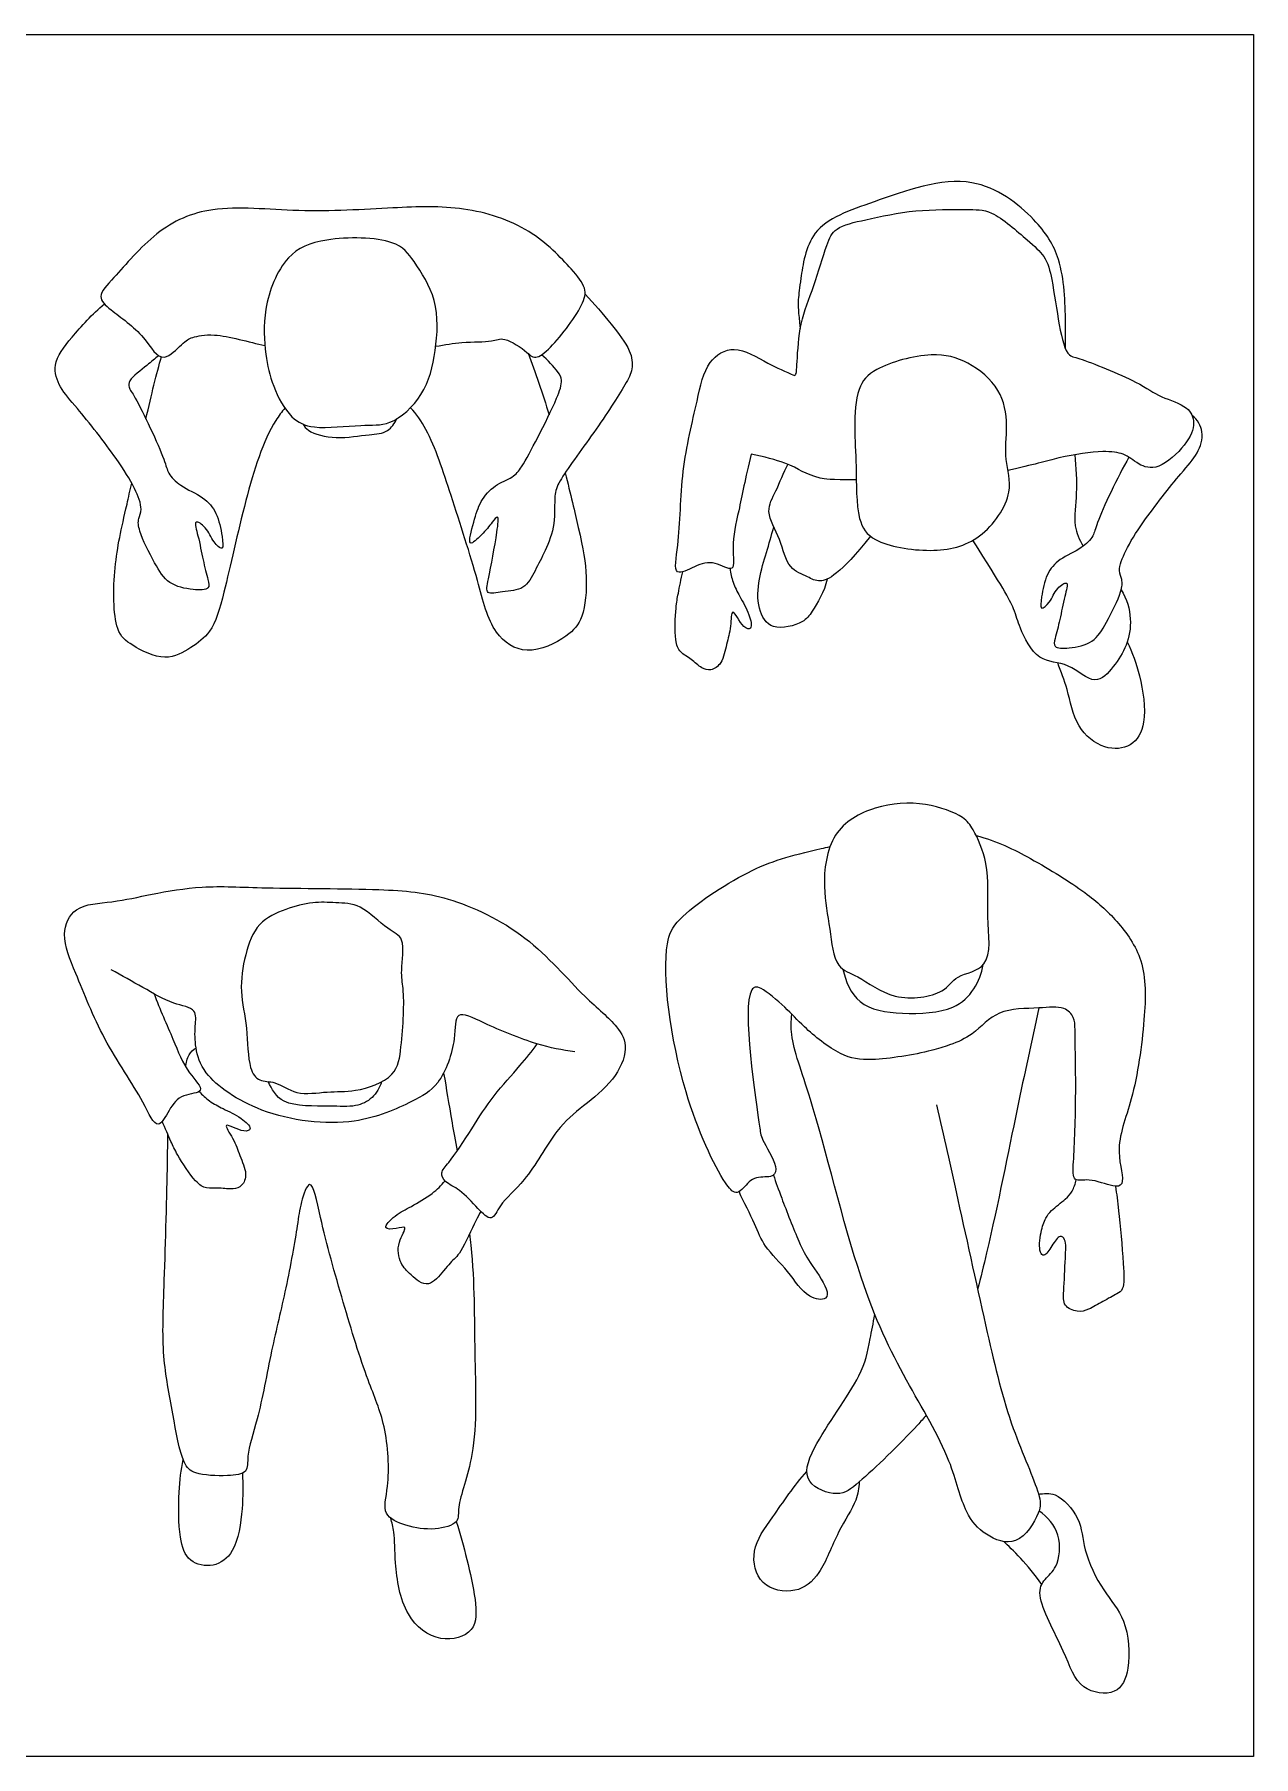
# Model space of a CAD drawing. Header units: millimetres. Extents: x 1029 to 1042.4, y 847.5 to 858.9.
# Drawn here: x 1031.117 to 1032.683, y 856.697 to 858.909 of the extents above; entities that cross this region are included whole.
import ezdxf

# ---------------------------------------------------------------- set-up
doc = ezdxf.new("R2010")
doc.units = ezdxf.units.MM
doc.layers.add('AG-PEOPLE', color=7, linetype='Continuous', true_color=0x66ccff)
doc.layers.add('X-VPRT', color=6, linetype='Continuous', true_color=0xff00ff)

msp = doc.modelspace()

# ---------------------------------------------------------------- linework, layer by layer
at = {"layer": 'AG-PEOPLE'}
for points, knots in [([(1032.4409, 858.506), (1032.4412, 858.517), (1032.4412, 858.5512), (1032.4388, 858.6193), (1032.4043, 858.6733), (1032.3195, 858.7399), (1032.1974, 858.6946), (1032.1109, 858.6659), (1032.101, 858.5953), (1032.0969, 858.5653), (1032.0977, 858.554), (1032.1004, 858.5318)], [0.165501, 0.165501, 0.165501, 0.165501, 0.412344, 0.943751, 1.357516, 1.849175, 2.445436, 2.932905, 3.346264, 3.647746, 4.039868, 4.039868, 4.039868, 4.039868]), ([(1031.6321, 858.5089), (1031.6436, 858.5111), (1031.671, 858.5153), (1031.7034, 858.5139), (1031.7205, 858.5222), (1031.7496, 858.5018), (1031.7588, 858.4917), (1031.7801, 858.5044), (1031.8218, 858.5594), (1031.8264, 858.5842), (1031.8048, 858.6108), (1031.7539, 858.6633), (1031.667, 858.6904), (1031.5763, 858.687), (1031.457, 858.6795), (1031.3463, 858.6929), (1031.2725, 858.6599), (1031.2217, 858.5992), (1031.1956, 858.5732), (1031.2165, 858.5534), (1031.2589, 858.5246), (1031.2785, 858.4833), (1031.3097, 858.5157), (1031.3174, 858.5201), (1031.3486, 858.5273), (1031.3924, 858.5144), (1031.4128, 858.5098)], [0.204874, 0.204874, 0.204874, 0.204874, 0.47385, 0.848606, 1.100796, 1.450919, 1.657554, 1.933925, 2.443884, 2.733444, 3.067671, 3.585155, 4.158408, 4.738752, 5.408274, 6.048292, 6.580826, 7.104775, 7.431857, 7.714541, 8.16433, 8.54403, 8.817538, 9.127803, 9.45951, 9.944338, 9.944338, 9.944338, 9.944338]), ([(1032.0372, 858.3704), (1032.0297, 858.339), (1032.022, 858.2979), (1032.011, 858.2548), (1032.0186, 858.2151), (1031.9892, 858.2346), (1031.9663, 858.2275), (1031.9354, 858.2105), (1031.9464, 858.2611), (1031.946, 858.3488), (1031.9677, 858.4355), (1031.9785, 858.4898), (1032.0166, 858.513), (1032.0555, 858.4877), (1032.0812, 858.4764), (1032.0928, 858.4714), (1032.0954, 858.471), (1032.0962, 858.4892), (1032.0997, 858.5433), (1032.1172, 858.5811), (1032.133, 858.6376), (1032.145, 858.6631), (1032.1871, 858.6718), (1032.2474, 858.6856), (1032.3131, 858.6839), (1032.335, 858.685), (1032.3462, 858.6799), (1032.3607, 858.6732), (1032.3923, 858.6447), (1032.4167, 858.6241), (1032.4288, 858.5751), (1032.4357, 858.4967), (1032.4567, 858.495), (1032.5357, 858.4636), (1032.5602, 858.4435), (1032.5986, 858.4332), (1032.609, 858.4099), (1032.5982, 858.3835), (1032.5591, 858.3473), (1032.53, 858.3588), (1032.5198, 858.371), (1032.4886, 858.3755), (1032.4379, 858.368), (1032.3995, 858.3566), (1032.3671, 858.3495)], [0, 0, 0, 0, 0.413937, 0.775728, 1.042098, 1.287344, 1.556572, 1.804613, 2.109866, 2.617348, 3.116119, 3.493825, 3.802036, 4.158012, 4.429723, 4.429723, 4.429723, 4.722339, 5.115045, 5.562087, 5.965668, 6.229133, 6.559567, 6.988484, 7.414819, 7.720548, 7.720548, 7.720548, 8.121034, 8.423966, 8.789824, 9.93816, 10.187844, 10.671624, 11.017767, 11.336032, 11.579144, 11.867888, 12.156005, 12.438791, 12.823163, 13.120628, 13.520617, 13.832267, 13.832267, 13.832267, 13.832267]), ([(1031.5759, 858.642), (1031.5905, 858.6369), (1031.6053, 858.6175), (1031.6368, 858.5678), (1031.6332, 858.5032), (1031.6203, 858.4472), (1031.5756, 858.4056), (1031.5365, 858.4091), (1031.475, 858.401), (1031.444, 858.4164), (1031.4213, 858.4585), (1031.4129, 858.4993), (1031.409, 858.5565), (1031.4358, 858.6271), (1031.4888, 858.6499), (1031.5555, 858.6491), (1031.5759, 858.642)], [0, 0, 0, 0, 0.348735, 0.79416, 1.282896, 1.747594, 2.166166, 2.494563, 2.907986, 3.218233, 3.617841, 4.011828, 4.475153, 4.981928, 5.389225, 5.878868, 5.878868, 5.878868, 5.878868]), ([(1031.8239, 858.5759), (1031.8359, 858.5638), (1031.8566, 858.5383), (1031.8831, 858.5055), (1031.8861, 858.479), (1031.8745, 858.4572), (1031.8364, 858.3981), (1031.7906, 858.3379), (1031.7837, 858.317), (1031.7865, 858.2802), (1031.7732, 858.2463), (1031.76, 858.2215), (1031.7467, 858.1949), (1031.7193, 858.195), (1031.6952, 858.1884), (1031.7007, 858.2132), (1031.7106, 858.2657), (1031.7138, 858.2948), (1031.7034, 858.281), (1031.693, 858.2681), (1031.6708, 858.2471), (1031.6819, 858.2859), (1031.6884, 858.3096), (1031.7073, 858.3314), (1031.7314, 858.3398), (1031.7442, 858.355), (1031.7631, 858.3916), (1031.7875, 858.4396), (1031.7958, 858.4652), (1031.7895, 858.4759), (1031.7765, 858.4913), (1031.7679, 858.4979)], [0, 0, 0, 0, 0.434902, 0.82706, 1.121336, 1.410763, 1.930569, 2.460421, 2.73873, 3.098269, 3.466453, 3.793637, 4.106657, 4.421529, 4.68229, 4.936424, 5.41208, 5.67908, 5.865197, 6.146226, 6.400359, 6.714584, 7.025985, 7.33758, 7.625979, 7.88632, 8.298988, 8.759571, 9.058119, 9.266495, 9.554325, 9.554325, 9.554325, 9.554325]), ([(1031.276, 858.497), (1031.271, 858.4929), (1031.2626, 858.4848), (1031.237, 858.4665), (1031.2377, 858.455), (1031.2476, 858.4429), (1031.285, 858.3637), (1031.2873, 858.3462), (1031.3043, 858.3281), (1031.3342, 858.3163), (1031.352, 858.2953), (1031.3576, 858.2672), (1031.3603, 858.2444), (1031.3447, 858.2584), (1031.3393, 858.2756), (1031.3197, 858.2884), (1031.3282, 858.2625), (1031.3326, 858.2352), (1031.3394, 858.2106), (1031.3428, 858.1957), (1031.3188, 858.1957), (1031.2875, 858.2025), (1031.2709, 858.2301), (1031.2507, 858.2699), (1031.2493, 858.2875), (1031.2565, 858.3001), (1031.2448, 858.3293), (1031.2228, 858.3651), (1031.1727, 858.4292), (1031.1493, 858.4541), (1031.1382, 858.4871), (1031.1635, 858.5196), (1031.1909, 858.5504), (1031.2066, 858.5635)], [0, 0, 0, 0, 0.26821, 0.59922, 0.776285, 1.018832, 1.585191, 1.85193, 2.136696, 2.481914, 2.794862, 3.132441, 3.366034, 3.582307, 3.865174, 4.089694, 4.345009, 4.687444, 4.997927, 5.195328, 5.460984, 5.801919, 6.145796, 6.553059, 6.798779, 7.013032, 7.33368, 7.744063, 8.291761, 8.653624, 8.979813, 9.372596, 9.794065, 9.794065, 9.794065, 9.794065]), ([(1031.2599, 858.4156), (1031.2635, 858.4314), (1031.2709, 858.463), (1031.2767, 858.4845), (1031.2798, 858.4953)], [11.1864893, 11.1864893, 11.1864893, 11.1864893, 11.4168935, 11.6758031, 11.6758031, 11.6758031, 11.6758031]), ([(1032.3157, 858.4871), (1032.3305, 858.4791), (1032.3597, 858.4553), (1032.3677, 858.4074), (1032.3613, 858.3629), (1032.3772, 858.3204), (1032.3337, 858.2564), (1032.2697, 858.242), (1032.194, 858.2549), (1032.1718, 858.2865), (1032.1728, 858.3562), (1032.1693, 858.4029), (1032.1721, 858.4556), (1032.1963, 858.4835), (1032.2698, 858.5032), (1032.3013, 858.4948), (1032.3157, 858.4871)], [0, 0, 0, 0, 0.409, 0.795559, 1.171772, 1.539262, 2.006383, 2.467158, 2.947811, 3.27918, 3.742893, 4.147305, 4.543176, 4.875894, 5.358114, 5.75245, 5.75245, 5.75245, 5.75245]), ([(1031.4385, 858.4295), (1031.4343, 858.4248), (1031.4128, 858.3955), (1031.3864, 858.3111), (1031.3621, 858.1967), (1031.3458, 858.1416), (1031.3182, 858.1215), (1031.2846, 858.1024), (1031.2415, 858.1243), (1031.2173, 858.1438), (1031.218, 858.2316), (1031.2296, 858.279), (1031.2395, 858.3237), (1031.2416, 858.3332)], [6.231878, 6.231878, 6.231878, 6.231878, 6.371923, 7.00991, 7.679362, 8.125295, 8.467731, 8.830933, 9.234738, 9.561575, 10.099514, 10.655384, 10.7969, 10.7969, 10.7969, 10.7969]), ([(1031.4617, 858.4088), (1031.4634, 858.406), (1031.4705, 858.3971), (1031.5055, 858.3885), (1031.5454, 858.3962), (1031.57, 858.3966), (1031.5794, 858.4097), (1031.5822, 858.4158)], [0.080384, 0.080384, 0.080384, 0.080384, 0.210319, 0.527254, 0.86581, 1.122555, 1.32355, 1.32355, 1.32355, 1.32355]), ([(1031.7984, 858.3464), (1031.8052, 858.3196), (1031.8196, 858.2587), (1031.8275, 858.2174), (1031.8236, 858.1601), (1031.8017, 858.1347), (1031.7487, 858.1092), (1031.7023, 858.1398), (1031.6866, 858.2107), (1031.652, 858.3162), (1031.6277, 858.3918), (1031.6077, 858.422), (1031.5997, 858.4299)], [0.601765, 0.601765, 0.601765, 0.601765, 0.92858, 1.418187, 1.851344, 2.198805, 2.641713, 3.053964, 3.564983, 4.215687, 4.795488, 5.059583, 5.059583, 5.059583, 5.059583]), ([(1032.5225, 858.3663), (1032.5081, 858.3414), (1032.4802, 858.2823), (1032.478, 858.2656), (1032.4617, 858.2481), (1032.4329, 858.2368), (1032.4157, 858.2165), (1032.4104, 858.1895), (1032.4078, 858.1676), (1032.4227, 858.181), (1032.4279, 858.1976), (1032.4468, 858.2099), (1032.4387, 858.1849), (1032.4344, 858.1586), (1032.4279, 858.135), (1032.4246, 858.1207), (1032.4477, 858.1207), (1032.4778, 858.1272), (1032.4938, 858.1538), (1032.5133, 858.1921), (1032.5146, 858.2091), (1032.5077, 858.2211), (1032.5189, 858.2492), (1032.5401, 858.2837), (1032.5884, 858.3455), (1032.6109, 858.3694), (1032.6204, 858.3977), (1032.6107, 858.4144), (1032.6036, 858.4202)], [0.896518, 0.896518, 0.896518, 0.896518, 1.471289, 1.74199, 2.030985, 2.38133, 2.698927, 3.041519, 3.278581, 3.498067, 3.785136, 4.01299, 4.272097, 4.619618, 4.934712, 5.135046, 5.404646, 5.750646, 6.09963, 6.512942, 6.762311, 6.979747, 7.305157, 7.721635, 8.277467, 8.644706, 8.975739, 9.25412, 9.25412, 9.25412, 9.25412]), ([(1032.1723, 858.3372), (1032.1387, 858.3372), (1032.1082, 858.3421), (1032.0957, 858.3559), (1032.054, 858.367), (1032.0372, 858.3704)], [6.9989274, 6.9989274, 6.9989274, 6.9989274, 7.1064129, 7.473494, 7.6855478, 7.6855478, 7.6855478, 7.6855478]), ([(1032.4531, 858.3696), (1032.4543, 858.3531), (1032.457, 858.3205), (1032.4499, 858.2818), (1032.4585, 858.2605), (1032.4638, 858.2521)], [0, 0, 0, 0, 0.3738784, 0.7168698, 0.9543983, 0.9543983, 0.9543983, 0.9543983]), ([(1032.1906, 858.2648), (1032.1509, 858.2157), (1032.1255, 858.203), (1032.1103, 858.2135), (1032.083, 858.223), (1032.0761, 858.2614), (1032.0541, 858.2964), (1032.0702, 858.3232), (1032.0789, 858.3467), (1032.0849, 858.3579)], [0, 0, 0, 0, 0.323947, 0.543521, 0.81051, 1.135685, 1.464957, 1.745477, 2.073659, 2.073659, 2.073659, 2.073659]), ([(1032.135, 858.2098), (1032.1313, 858.1938), (1032.1157, 858.1679), (1032.1053, 858.1535), (1032.0623, 858.1412), (1032.0445, 858.1726), (1032.0462, 858.2101), (1032.0573, 858.2439), (1032.0632, 858.2657), (1032.0664, 858.2765)], [0.013069, 0.013069, 0.013069, 0.013069, 0.357453, 0.589624, 0.91301, 1.201066, 1.525325, 1.84263, 2.150628, 2.150628, 2.150628, 2.150628]), ([(1032.5126, 858.1962), (1032.5199, 858.1843), (1032.5272, 858.1584), (1032.5207, 858.1242), (1032.5042, 858.098), (1032.4785, 858.0703), (1032.4454, 858.1047), (1032.4044, 858.1015), (1032.3812, 858.1477), (1032.3762, 858.1716), (1032.3598, 858.2005), (1032.3222, 858.2597)], [1.491604, 1.491604, 1.491604, 1.491604, 1.805587, 2.11675, 2.417848, 2.704138, 3.034123, 3.361871, 3.716667, 3.990106, 4.357548, 4.357548, 4.357548, 4.357548]), ([(1032.0102, 858.2234), (1032.0109, 858.2174), (1032.0135, 858.2052), (1032.0227, 858.1872), (1032.0348, 858.1664), (1032.0398, 858.1442), (1032.0257, 858.1467), (1032.0115, 858.1788), (1032.0117, 858.1461), (1032.0054, 858.1271), (1032.001, 858.1016), (1031.9859, 858.0915), (1031.973, 858.0949), (1031.9609, 858.1075), (1031.945, 858.1155), (1031.9387, 858.132), (1031.9402, 858.1734), (1031.9436, 858.191), (1031.9473, 858.2102), (1031.9495, 858.2193)], [0, 0, 0, 0, 0.221769, 0.45496, 0.721564, 0.938194, 1.092757, 1.343122, 1.56521, 1.821297, 2.079437, 2.285205, 2.464252, 2.681799, 2.894612, 3.107937, 3.438717, 3.669189, 3.945086, 3.945086, 3.945086, 3.945086]), ([(1032.5203, 858.1291), (1032.5271, 858.1153), (1032.5376, 858.0872), (1032.5469, 858.0265), (1032.5276, 857.9925), (1032.4893, 857.9899), (1032.453, 858.019), (1032.4445, 858.0685), (1032.4352, 858.0908), (1032.4311, 858.1022)], [0, 0, 0, 0, 0.36095, 0.771257, 1.079426, 1.382923, 1.730682, 2.101154, 2.421539, 2.421539, 2.421539, 2.421539]), ([(1032.3088, 857.9035), (1032.3153, 857.899), (1032.3232, 857.8881), (1032.3447, 857.8423), (1032.3383, 857.7794), (1032.3489, 857.7085), (1032.2993, 857.7024), (1032.286, 857.6755), (1032.2188, 857.6656), (1032.1767, 857.701), (1032.144, 857.7092), (1032.1388, 857.7634), (1032.128, 857.8133), (1032.1368, 857.887), (1032.196, 857.9207), (1032.2595, 857.925), (1032.2986, 857.9103), (1032.3088, 857.9035)], [0, 0, 0, 0, 0.201917, 0.503594, 0.869516, 1.214485, 1.484636, 1.716434, 2.059975, 2.385904, 2.62327, 2.928834, 3.257494, 3.621336, 3.969983, 4.326353, 4.640368, 4.640368, 4.640368, 4.640368]), ([(1032.3263, 857.8803), (1032.3528, 857.8738), (1032.402, 857.8487), (1032.4663, 857.8093), (1032.5079, 857.7721), (1032.5451, 857.7198), (1032.5436, 857.6429), (1032.5296, 857.5423), (1032.5024, 857.4799), (1032.5163, 857.44), (1032.5132, 857.4335), (1032.5115, 857.4299), (1032.5002, 857.4288), (1032.4728, 857.4412), (1032.4493, 857.4341), (1032.4521, 857.4669), (1032.4551, 857.5489), (1032.4531, 857.6283), (1032.4532, 857.6468), (1032.4386, 857.6623), (1032.4058, 857.6577), (1032.3529, 857.6591), (1032.3264, 857.6265), (1032.3031, 857.6152), (1032.2921, 857.6114)], [12.742344, 12.742344, 12.742344, 12.742344, 13.108108, 13.553965, 13.918979, 14.29704, 14.724598, 15.222522, 15.634043, 15.947093, 15.947093, 15.947093, 16.114985, 16.390151, 16.597108, 16.830677, 17.295127, 17.733674, 17.933914, 18.134462, 18.4128, 18.76282, 19.088937, 19.314996, 19.314996, 19.314996, 19.314996]), ([(1032.231, 857.5968), (1032.2173, 857.5946), (1032.1847, 857.5909), (1032.1518, 857.5959), (1032.104, 857.6345), (1032.0827, 857.659), (1032.0478, 857.6885), (1032.0212, 857.6796), (1032.0474, 857.5175), (1032.0499, 857.4905), (1032.0744, 857.4524), (1032.0627, 857.4398), (1032.0398, 857.4445), (1032.0266, 857.4252), (1032.0156, 857.4195), (1031.9955, 857.4436), (1031.9408, 857.5602), (1031.9198, 857.7257), (1031.9413, 857.7761), (1032.0378, 857.8414), (1032.0895, 857.855), (1032.1347, 857.8655), (1032.1386, 857.8663)], [19.895564, 19.895564, 19.895564, 19.895564, 20.115708, 20.43198, 20.804405, 21.098083, 21.412388, 21.662103, 23.153734, 23.429389, 23.738328, 23.904356, 24.128216, 24.35603, 24.503928, 24.75524, 25.57979, 26.701345, 27.039654, 27.602278, 28.145083, 28.193973, 28.193973, 28.193973, 28.193973]), ([(1031.2703, 857.6772), (1031.2777, 857.6574), (1031.2951, 857.6194), (1031.3108, 857.5778), (1031.3399, 857.5497), (1031.3047, 857.5488), (1031.29, 857.5298), (1031.2745, 857.4981), (1031.2544, 857.5458), (1031.2036, 857.6174), (1031.1715, 857.7008), (1031.1492, 857.7514), (1031.167, 857.7923), (1031.2185, 857.7941), (1031.2678, 857.8057), (1031.3349, 857.8171), (1031.4148, 857.812), (1031.5609, 857.8129), (1031.6476, 857.8045), (1031.7518, 857.7556), (1031.8194, 857.6741), (1031.8657, 857.6382), (1031.8809, 857.6065), (1031.8613, 857.5641), (1031.8212, 857.5328), (1031.785, 857.503), (1031.7497, 857.4361), (1031.7145, 857.4096), (1031.705, 857.3825), (1031.6846, 857.4025), (1031.6648, 857.4258), (1031.644, 857.434), (1031.6373, 857.4481), (1031.6508, 857.4614), (1031.6796, 857.5054), (1031.7049, 857.5462), (1031.7407, 857.5844), (1031.7553, 857.6033), (1031.7626, 857.6127)], [0, 0, 0, 0, 0.413937, 0.775728, 1.042098, 1.287344, 1.556572, 1.804613, 2.109865, 2.617348, 3.116119, 3.493824, 3.802036, 4.158012, 4.534758, 4.954127, 5.428229, 6.053949, 6.547013, 7.095143, 7.634421, 8.026355, 8.312242, 8.651641, 9.021239, 9.381041, 9.830776, 10.18178, 10.411601, 10.648356, 10.948077, 11.19003, 11.368328, 11.578365, 11.9549, 12.327726, 12.69966, 13.010756, 13.010756, 13.010756, 13.010756]), ([(1031.5706, 857.7614), (1031.5785, 857.7558), (1031.5945, 857.7499), (1031.5863, 857.7062), (1031.5911, 857.6844), (1031.5912, 857.6493), (1031.5878, 857.6093), (1031.5825, 857.5684), (1031.5281, 857.5501), (1031.494, 857.5526), (1031.4529, 857.5453), (1031.427, 857.5658), (1031.4048, 857.5634), (1031.3904, 857.583), (1031.3911, 857.6347), (1031.3795, 857.6796), (1031.3863, 857.727), (1031.4019, 857.77), (1031.4391, 857.7863), (1031.4737, 857.7959), (1031.5038, 857.7939), (1031.5371, 857.7932), (1031.5598, 857.769), (1031.5706, 857.7614)], [0, 0, 0, 0, 0.252776, 0.574855, 0.82864, 1.130955, 1.466681, 1.783486, 2.154536, 2.46916, 2.795062, 3.084046, 3.313829, 3.545872, 3.91719, 4.27718, 4.635034, 4.977278, 5.299779, 5.610816, 5.894138, 6.188604, 6.536136, 6.536136, 6.536136, 6.536136]), ([(1031.811, 857.6025), (1031.7944, 857.6049), (1031.7616, 857.6108), (1031.6979, 857.637), (1031.6553, 857.6591), (1031.6589, 857.6158), (1031.6389, 857.5587), (1031.6002, 857.5375), (1031.5263, 857.5041), (1031.4086, 857.5182), (1031.3339, 857.57), (1031.323, 857.6069), (1031.3225, 857.6345), (1031.3264, 857.659), (1031.2924, 857.6635), (1031.2559, 857.686), (1031.2288, 857.7002), (1031.2154, 857.7081)], [0, 0, 0, 0, 0.369276, 0.814144, 1.116527, 1.40475, 1.807457, 2.143806, 2.603454, 3.172101, 3.655061, 3.962816, 4.237356, 4.465615, 4.741126, 5.088112, 5.443171, 5.443171, 5.443171, 5.443171]), ([(1032.1552, 857.7087), (1032.1584, 857.6934), (1032.1724, 857.6594), (1032.2314, 857.6496), (1032.2976, 857.6541), (1032.325, 857.6818), (1032.3336, 857.7036), (1032.3353, 857.7146)], [0, 0, 0, 0, 0.358649, 0.752158, 1.175127, 1.488976, 1.791359, 1.791359, 1.791359, 1.791359]), ([(1032.2755, 857.5344), (1032.2845, 857.4945), (1032.3045, 857.4059), (1032.3401, 857.242), (1032.3678, 857.125), (1032.4087, 857.0367), (1032.4097, 857.0108), (1032.3801, 856.9639), (1032.3365, 856.9813), (1032.3094, 857.0113), (1032.2952, 857.0822), (1032.2321, 857.1853), (1032.1729, 857.308), (1032.1188, 857.5377), (1032.0875, 857.6145), (1032.0886, 857.6424), (1032.0895, 857.6508)], [0.088211, 0.088211, 0.088211, 0.088211, 0.594068, 1.243664, 1.798434, 2.263614, 2.510328, 2.841736, 3.146011, 3.450436, 3.858719, 4.390274, 4.981444, 5.737864, 6.195564, 6.39485, 6.39485, 6.39485, 6.39485]), ([(1032.4067, 857.659), (1032.3974, 857.6156), (1032.378, 857.5276), (1032.3516, 857.393), (1032.3321, 857.3128), (1032.3282, 857.2974)], [0, 0, 0, 0, 0.566587, 1.2412, 1.406618, 1.406618, 1.406618, 1.406618]), ([(1031.3111, 857.5831), (1031.3113, 857.5885), (1031.3142, 857.5994), (1031.3207, 857.6055), (1031.3243, 857.6079)], [0, 0, 0, 0, 0.2088348, 0.3955065, 0.3955065, 0.3955065, 0.3955065]), ([(1032.2921, 857.6114), (1032.2844, 857.6088), (1032.2688, 857.604), (1032.2437, 857.5986), (1032.231, 857.5968)], [19.314996, 19.314996, 19.314996, 19.314996, 19.5724988, 19.8955636, 19.8955636, 19.8955636, 19.8955636]), ([(1031.6423, 857.5754), (1031.646, 857.5541), (1031.6497, 857.5303), (1031.6572, 857.4884), (1031.6595, 857.4753)], [0, 0, 0, 0, 0.4201449, 0.5926628, 0.5926628, 0.5926628, 0.5926628]), ([(1031.3283, 857.5517), (1031.3323, 857.5472), (1031.3414, 857.5387), (1031.3593, 857.5293), (1031.3811, 857.5192), (1031.398, 857.5039), (1031.3851, 857.4978), (1031.355, 857.5159), (1031.374, 857.4893), (1031.3797, 857.4701), (1031.3907, 857.4467), (1031.3843, 857.4298), (1031.3717, 857.4252), (1031.3545, 857.4285), (1031.3369, 857.4259), (1031.3223, 857.4358), (1031.2997, 857.4705), (1031.2924, 857.4869), (1031.2844, 857.5047), (1031.2809, 857.5134)], [0, 0, 0, 0, 0.221769, 0.45496, 0.721564, 0.938194, 1.092757, 1.343122, 1.56521, 1.821297, 2.079437, 2.285205, 2.464252, 2.681799, 2.894612, 3.107937, 3.438717, 3.669189, 3.945086, 3.945086, 3.945086, 3.945086]), ([(1031.5624, 857.564), (1031.5601, 857.5566), (1031.552, 857.5421), (1031.5282, 857.5308), (1031.4957, 857.5341), (1031.4333, 857.5311), (1031.4217, 857.5547), (1031.4169, 857.5644)], [0, 0, 0, 0, 0.252028, 0.505282, 0.809226, 1.205837, 1.502768, 1.502768, 1.502768, 1.502768]), ([(1031.6757, 857.3689), (1031.6763, 857.3639), (1031.6823, 857.3081), (1031.6807, 857.2206), (1031.6873, 857.0897), (1031.6585, 857.021), (1031.6636, 856.9966), (1031.6293, 856.9872), (1031.5951, 856.9925), (1031.5613, 857.0075), (1031.5741, 857.0466), (1031.5693, 857.1246), (1031.5435, 857.1809), (1031.5124, 857.2825), (1031.4857, 857.3782), (1031.4721, 857.4482), (1031.4575, 857.4056), (1031.4548, 857.3792), (1031.4398, 857.2954), (1031.4208, 857.2209), (1031.4052, 857.1329), (1031.3887, 857.0863), (1031.3921, 857.0605), (1031.3634, 857.0573), (1031.3225, 857.0588), (1031.3052, 857.0753), (1031.2941, 857.1411), (1031.2796, 857.2138), (1031.2838, 857.3076), (1031.2875, 857.4419), (1031.2879, 857.4858), (1031.288, 857.4968)], [1.017713, 1.017713, 1.017713, 1.017713, 1.076692, 1.688602, 2.284057, 2.719482, 2.94342, 3.223606, 3.543005, 3.825586, 4.132064, 4.587956, 5.002956, 5.535809, 6.088575, 6.436515, 6.695063, 6.98499, 7.45371, 7.92837, 8.420767, 8.78626, 9.01557, 9.270513, 9.602707, 9.83917, 10.253098, 10.704374, 11.218456, 11.857923, 12.087048, 12.087048, 12.087048, 12.087048]), ([(1032.0658, 857.4444), (1032.0693, 857.4344), (1032.076, 857.4155), (1032.0983, 857.3577), (1032.1109, 857.3336), (1032.1358, 857.3009), (1032.1357, 857.2825), (1032.1073, 857.2862), (1032.0855, 857.3218), (1032.0535, 857.3515), (1032.0424, 857.3818), (1032.0282, 857.4092), (1032.0217, 857.4231)], [0, 0, 0, 0, 0.276814, 0.655395, 0.927461, 1.2373, 1.40865, 1.63049, 1.949722, 2.272705, 2.550286, 2.883762, 2.883762, 2.883762, 2.883762]), ([(1032.5052, 857.43), (1032.5067, 857.4195), (1032.5095, 857.3987), (1032.5155, 857.3331), (1032.517, 857.2975), (1032.5067, 857.2916), (1032.4888, 857.282), (1032.4713, 857.2714), (1032.4565, 857.2673), (1032.4372, 857.2761), (1032.4392, 857.2967), (1032.4405, 857.3365), (1032.4424, 857.3608), (1032.4334, 857.3684), (1032.4236, 857.3535), (1032.4141, 857.3388), (1032.4064, 857.3457), (1032.4086, 857.3715), (1032.4153, 857.3891), (1032.4225, 857.3992), (1032.4414, 857.4133), (1032.4499, 857.423), (1032.4539, 857.4332), (1032.4549, 857.4382)], [0, 0, 0, 0, 0.277876, 0.68216, 0.96304, 1.114728, 1.335997, 1.560242, 1.750135, 1.953782, 2.164907, 2.483235, 2.722255, 2.849851, 3.046541, 3.241425, 3.359317, 3.607125, 3.822828, 3.994587, 4.229463, 4.409853, 4.602737, 4.602737, 4.602737, 4.602737]), ([(1031.6899, 857.3976), (1031.6879, 857.394), (1031.6823, 857.3838), (1031.6639, 857.3417), (1031.6535, 857.3354), (1031.6413, 857.3199), (1031.6216, 857.2966), (1031.5999, 857.3165), (1031.5856, 857.33), (1031.5812, 857.357), (1031.598, 857.3802), (1031.5814, 857.375), (1031.5613, 857.374), (1031.5814, 857.3946), (1031.6005, 857.4034), (1031.6284, 857.4199), (1031.6391, 857.431), (1031.6442, 857.4368)], [0.040854, 0.040854, 0.040854, 0.040854, 0.209737, 0.557725, 0.845074, 0.989439, 1.221047, 1.485608, 1.719464, 1.988297, 2.219608, 2.393032, 2.583126, 2.809489, 3.067153, 3.358583, 3.609388, 3.609388, 3.609388, 3.609388]), ([(1032.2622, 857.1359), (1032.2587, 857.1318), (1032.2345, 857.1044), (1032.1776, 857.05), (1032.1507, 857.0294), (1032.1016, 857.0478), (1032.1157, 857.0987), (1032.1818, 857.1862), (1032.1876, 857.222), (1032.1941, 857.254), (1032.1962, 857.2653)], [2.207872, 2.207872, 2.207872, 2.207872, 2.29857, 2.80101, 3.080936, 3.384925, 3.708982, 4.220571, 4.568056, 4.740332, 4.740332, 4.740332, 4.740332]), ([(1031.384, 857.0613), (1031.3844, 857.0466), (1031.385, 857.0149), (1031.3761, 856.9601), (1031.3479, 856.9391), (1031.3129, 856.9461), (1031.3017, 856.98), (1031.3015, 857.0359), (1031.305, 857.0658), (1031.3079, 857.0785)], [0.031711, 0.031711, 0.031711, 0.031711, 0.362609, 0.748824, 1.038187, 1.320497, 1.616974, 2.008353, 2.327611, 2.327611, 2.327611, 2.327611]), ([(1032.1761, 857.0501), (1032.1754, 857.0422), (1032.1741, 857.025), (1032.1469, 856.9859), (1032.1283, 856.9319), (1032.0959, 856.905), (1032.046, 856.9145), (1032.0354, 856.9646), (1032.0662, 857.0059), (1032.0926, 857.0456), (1032.1089, 857.0636)], [0, 0, 0, 0, 0.239585, 0.575507, 0.949109, 1.253098, 1.570705, 1.887454, 2.235085, 2.654259, 2.654259, 2.654259, 2.654259]), ([(1032.4065, 857.0342), (1032.4134, 857.0354), (1032.4295, 857.0381), (1032.4625, 857.0032), (1032.4629, 856.9624), (1032.4885, 856.9092), (1032.5207, 856.8748), (1032.5255, 856.8117), (1032.5086, 856.7739), (1032.456, 856.7819), (1032.4414, 856.8328), (1032.4014, 856.902), (1032.4136, 856.9259), (1032.4324, 856.94), (1032.4369, 856.9845), (1032.4177, 857.0052), (1032.407, 857.0129)], [0, 0, 0, 0, 0.22581, 0.543461, 0.859553, 1.228992, 1.568035, 1.949747, 2.238839, 2.547076, 2.904815, 3.336733, 3.565512, 3.794606, 4.104871, 4.413889, 4.413889, 4.413889, 4.413889]), ([(1031.6586, 856.9995), (1031.6637, 856.9834), (1031.6724, 856.9508), (1031.6838, 856.9012), (1031.6858, 856.8551), (1031.6353, 856.8416), (1031.5893, 856.8771), (1031.5792, 856.9446), (1031.5797, 856.9848), (1031.5759, 856.9977), (1031.5743, 857.0037)], [0, 0, 0, 0, 0.370876, 0.748248, 1.073587, 1.404368, 1.781222, 2.209363, 2.537414, 2.761072, 2.761072, 2.761072, 2.761072])]:
    msp.add_open_spline(points, degree=3, knots=knots, dxfattribs=at)
for points in [[(1031.7507, 858.4999), (1031.7603, 858.4756), (1031.7694, 858.4483), (1031.7777, 858.4208)], [(1032.4105, 856.9184), (1032.3932, 856.9443), (1032.3721, 856.9637), (1032.3617, 856.9735)]]:
    msp.add_open_spline(points, degree=3, dxfattribs=at)
at = {"layer": 'X-VPRT'}
msp.add_lwpolyline([(1028.9957, 856.6974), (1028.9957, 858.9095), (1032.6826, 858.9095), (1032.6826, 856.6974)], close=True, dxfattribs=at)

doc.saveas('drawing.dxf')
